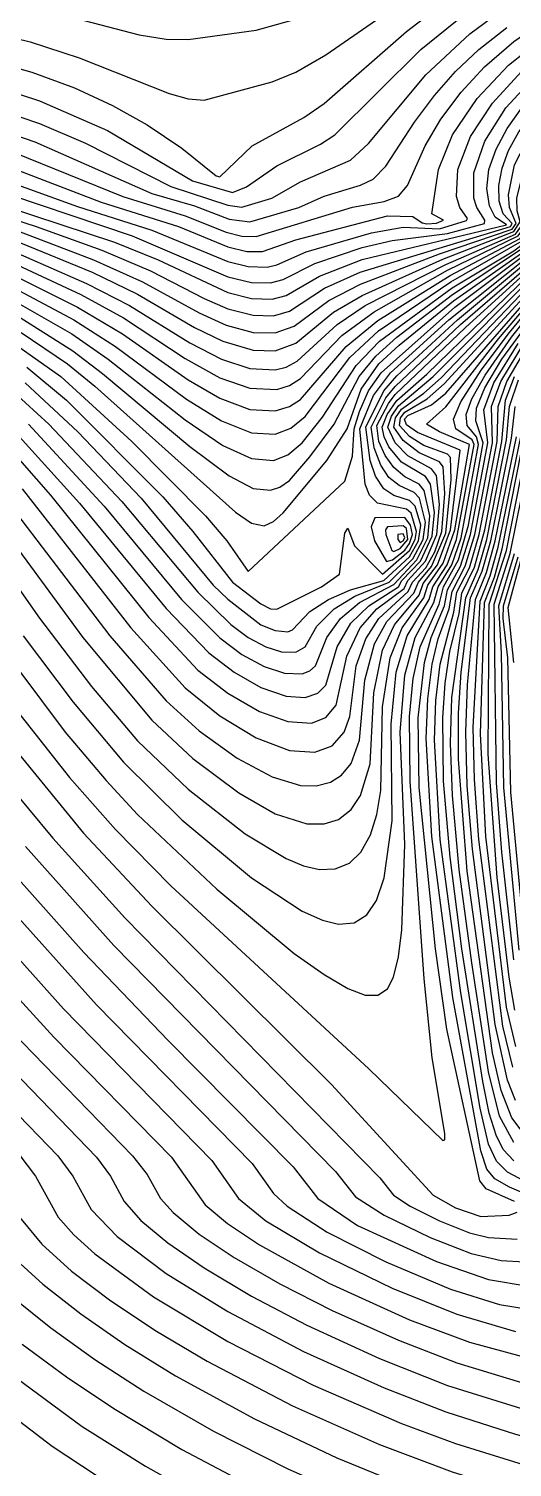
# Model space of a CAD drawing. Header units: inches. Extents: x 2608994 to 2618701, y 1261813 to 1271655.
# Drawn here: x 2615467 to 2615834, y 1262485 to 1263577 of the extents above; entities that cross this region are included whole.
import ezdxf

# ---------------------------------------------------------------- set-up
doc = ezdxf.new("R2010")
doc.units = ezdxf.units.IN
doc.header["$MEASUREMENT"] = 0

msp = doc.modelspace()

# ---------------------------------------------------------------- linework, layer by layer
for points, elevation in [([(2614955.2, 1263577.4), (2615044, 1263562.1), (2615054.8, 1263562.3), (2615089.6, 1263568), (2615110, 1263568.1), (2615198.8, 1263542.6), (2615257.6, 1263555.5), (2615293.6, 1263561.1), (2615334.4, 1263564), (2615374, 1263563.1), (2615405.2, 1263559.6), (2615435.2, 1263553.7), (2615468.8, 1263544.2), (2615501.2, 1263532.3), (2615530, 1263519.1), (2615556.4, 1263504.4), (2615582.8, 1263486.6), (2615608.7, 1263465.5), (2615611.6, 1263464.8), (2615636.2, 1263488.3), (2615675.4, 1263509.9), (2615690.8, 1263520.5), (2615753.2, 1263575.3), (2615786.8, 1263600.9)], 280), ([(2615401.6, 1263580.1), (2615435.2, 1263575.2), (2615467.6, 1263567.4), (2615504.8, 1263555.1), (2615573.2, 1263528), (2615587.6, 1263524), (2615599.6, 1263523.1), (2615651.2, 1263537), (2615669.2, 1263544.3), (2615692, 1263557.5), (2615758.3, 1263603.5)], 279), ([(2615439.7, 1263349.1), (2615491, 1263313.1), (2615544.9, 1263263.9), (2615600.7, 1263207.5), (2615616.8, 1263188.3), (2615633.2, 1263165.2), (2615706.4, 1263233.8), (2615712.4, 1263252.8), (2615713.5, 1263273.5), (2615717.6, 1263286.7), (2615724.5, 1263302.3), (2615734, 1263316.1), (2615790, 1263365.9), (2615847.7, 1263409.1), (2615865.6, 1263435.5), (2615878.6, 1263461.9), (2615899.4, 1263490.7), (2615933.6, 1263526.7), (2615959.6, 1263546.4), (2615989.6, 1263564.3), (2616013.6, 1263572.3), (2616190, 1263599.4)], 299), ([(2615446, 1263531.9), (2615474.8, 1263522.6), (2615526.4, 1263499.9), (2615590.9, 1263461.9), (2615621.2, 1263453), (2615631.8, 1263457.1), (2615654.8, 1263473.1), (2615687.9, 1263489.5), (2615698.9, 1263496.7), (2615764.1, 1263561.5), (2615803.6, 1263593.3)], 281), ([(2615458.4, 1263406.7), (2615510.5, 1263383.9), (2615543.1, 1263367.1), (2615588.8, 1263338.8), (2615612.8, 1263326.4), (2615634.4, 1263319.3), (2615653.6, 1263318.2), (2615662, 1263320.4), (2615670.4, 1263324.9), (2615700.6, 1263352.7), (2615722, 1263367), (2615783.2, 1263398.3), (2615836, 1263421.3), (2615842.9, 1263430.7), (2615842.4, 1263448.7), (2615851.4, 1263476.3), (2615864, 1263497.9), (2615881.7, 1263519.5), (2615905.1, 1263541.1), (2615933.6, 1263561.5), (2616001.6, 1263596.5)], 292), ([(2615460.4, 1263414.6), (2615514.7, 1263392.3), (2615549.2, 1263375.6), (2615592.4, 1263350.3), (2615614, 1263339.9), (2615636.8, 1263333.1), (2615653.6, 1263332.6), (2615669.2, 1263338.4), (2615698, 1263362.1), (2615719.6, 1263374.7), (2615780.8, 1263402.3), (2615834.8, 1263423.3), (2615839.7, 1263430.7), (2615837.3, 1263439.1), (2615837.1, 1263448.7), (2615843.7, 1263475.1), (2615856.8, 1263499.1), (2615875.3, 1263521.9), (2615899, 1263543.5), (2615927.2, 1263563.3), (2615948.8, 1263575.4), (2616001.6, 1263600.4)], 291), ([(2615460.9, 1263346.7), (2615495.9, 1263322.7), (2615516.6, 1263305.9), (2615623.6, 1263210.1), (2615635.6, 1263201.7), (2615645.2, 1263199.9), (2615652.4, 1263203.1), (2615659.6, 1263209.6), (2615692.8, 1263249.5), (2615708.2, 1263273.5), (2615718.8, 1263303.5), (2615732.4, 1263322.7), (2615747.8, 1263337.1), (2615789.1, 1263370.7), (2615845.6, 1263410.5), (2615862, 1263434.3), (2615868.4, 1263450.3), (2615876.2, 1263464.3), (2615899.8, 1263496.7), (2615935.6, 1263532.9), (2615968, 1263555.7), (2615992, 1263569.2), (2616011.2, 1263575.9), (2616157.6, 1263599.9)], 298), ([(2615388.4, 1263462.3), (2615531.7, 1263415.1), (2615564.8, 1263401.8), (2615617.6, 1263377), (2615635.6, 1263372.4), (2615651.2, 1263371.9), (2615662, 1263374.8), (2615687.2, 1263389.5), (2615719.6, 1263402), (2615829.3, 1263428.3), (2615820.7, 1263434.3), (2615816.2, 1263442.7), (2615814.2, 1263455.9), (2615815.9, 1263470.3), (2615821.3, 1263485.9), (2615829.6, 1263501.5), (2615840.8, 1263517.1), (2615853.5, 1263531.5), (2615879.5, 1263554.3), (2615900.8, 1263568.7), (2615910.4, 1263574.4), (2615911.6, 1263573.7), (2615912.8, 1263576), (2615940.4, 1263588.6)], 288), ([(2615388.4, 1263454.2), (2615472.3, 1263427.1), (2615522.1, 1263409.1), (2615558.9, 1263393.5), (2615599.6, 1263372.3), (2615617.6, 1263364.6), (2615636.8, 1263359.7), (2615652.4, 1263359.3), (2615664.4, 1263362.8), (2615691, 1263380.3), (2615718.2, 1263392.3), (2615832.3, 1263427.1), (2615833.4, 1263429.5), (2615826.8, 1263436.7), (2615823.7, 1263446.3), (2615823.4, 1263458.3), (2615825.9, 1263471.5), (2615830.8, 1263484.7), (2615838.6, 1263499.1), (2615860.2, 1263526.7), (2615887, 1263550.7), (2615916.4, 1263570.1), (2615942.8, 1263583.6)], 289), ([(2615434, 1263467.4), (2615503.6, 1263442.4), (2615560, 1263424.3), (2615617.6, 1263400.5), (2615633.2, 1263396.7), (2615647.6, 1263396.2), (2615654.8, 1263397.9), (2615677.2, 1263407.9), (2615726.8, 1263422.4), (2615750.8, 1263426.6), (2615778.4, 1263425.3), (2615798.8, 1263431.6), (2615799.7, 1263433.1), (2615793.7, 1263441.5), (2615791.2, 1263449.9), (2615792.3, 1263470.3), (2615802, 1263495.5), (2615818.5, 1263520.7), (2615840.7, 1263544.7), (2615867.5, 1263566.3), (2615897.2, 1263584)], 286), ([(2615444.8, 1263515.5), (2615474.8, 1263505.3), (2615509.6, 1263490.3), (2615574.4, 1263457.4), (2615617.6, 1263443.2), (2615628.4, 1263441.7), (2615651, 1263448.7), (2615672.8, 1263461), (2615710.9, 1263477.5), (2615724.4, 1263490.2), (2615767.9, 1263542.3), (2615801.4, 1263573.5), (2615822.6, 1263589.1)], 282), ([(2615449.6, 1263473.2), (2615521.6, 1263445.7), (2615580.1, 1263427.1), (2615617.6, 1263411.6), (2615632, 1263408.2), (2615644, 1263408), (2615669.2, 1263416.9), (2615738.8, 1263435.1), (2615758, 1263434.8), (2615765.2, 1263429.8), (2615768.8, 1263429.1), (2615776, 1263429.6), (2615781.3, 1263431.9), (2615772.6, 1263436.7), (2615777.5, 1263470.3), (2615788.3, 1263496.7), (2615806.9, 1263524.3), (2615830.6, 1263549.5), (2615857.6, 1263571), (2615887.6, 1263588.7)], 285), ([(2615452, 1263382.3), (2615500.7, 1263356.3), (2615532.4, 1263336), (2615586.4, 1263295.9), (2615612.8, 1263279.6), (2615635.6, 1263270.3), (2615653.6, 1263269.4), (2615665.6, 1263274), (2615676.4, 1263282.8), (2615710.4, 1263327.5), (2615732.1, 1263347.9), (2615786.9, 1263385.1), (2615841.2, 1263416.3), (2615852.6, 1263433.1), (2615856.4, 1263449.9), (2615866.9, 1263471.5), (2615878.2, 1263489.5), (2615892.4, 1263507.5), (2615911.2, 1263526.7), (2615934.4, 1263546.1), (2615980, 1263574.1), (2616006.4, 1263587.2)], 295), ([(2615453, 1263391.1), (2615503.6, 1263365.9), (2615537.7, 1263345.5), (2615587.6, 1263310.6), (2615611.6, 1263296.8), (2615634.4, 1263288.2), (2615653.6, 1263287.1), (2615664.4, 1263290.4), (2615672.8, 1263295.7), (2615707.4, 1263335.9), (2615731.6, 1263355.8), (2615786.4, 1263389.9), (2615839.6, 1263418.1), (2615849.2, 1263431.9), (2615852.1, 1263449.9), (2615863.4, 1263475.1), (2615876.3, 1263495.5), (2615891.2, 1263513.5), (2615911, 1263532.7), (2615935.6, 1263552.1), (2615993.2, 1263584.8)], 294), ([(2615454.4, 1263399.5), (2615506.1, 1263375.5), (2615538.4, 1263357.7), (2615585.2, 1263326.9), (2615611.6, 1263312.3), (2615634.4, 1263304.3), (2615654.8, 1263303.4), (2615664.4, 1263306.3), (2615672.8, 1263311.7), (2615704.2, 1263344.3), (2615728.8, 1263362.3), (2615784.4, 1263393.9), (2615838, 1263419.9), (2615845.8, 1263430.7), (2615847.3, 1263448.7), (2615857.4, 1263475.1), (2615869.6, 1263495.5), (2615886.2, 1263515.9), (2615907.6, 1263536.3), (2615934.4, 1263556.5), (2615996.8, 1263590.4)], 293), ([(2615455.6, 1263483.4), (2615537.9, 1263449.9), (2615585.2, 1263435.3), (2615616.4, 1263422.8), (2615628.4, 1263419.8), (2615639.2, 1263419.4), (2615712.4, 1263441.7), (2615736.4, 1263446.1), (2615747.2, 1263450.1), (2615754, 1263458.3), (2615767.5, 1263488.3), (2615779.4, 1263508.7), (2615794.7, 1263529.1), (2615812.5, 1263548.3), (2615834.7, 1263567.5), (2615857.6, 1263583.3)], 284), ([(2615478.4, 1263591.3), (2615550.4, 1263572.6), (2615570.8, 1263569.4), (2615587.6, 1263569.1), (2615639.2, 1263576.3), (2615665.6, 1263583.6)], 278), ([(2615429.2, 1263458.9), (2615545, 1263419.9), (2615617.6, 1263389), (2615635.6, 1263384.6), (2615650, 1263384.2), (2615659.6, 1263386.8), (2615683.6, 1263399.1), (2615719.6, 1263411.2), (2615742.4, 1263416.4), (2615784.4, 1263421.8), (2615812.6, 1263429.5), (2615812.7, 1263431.9), (2615806.8, 1263441.5), (2615804.4, 1263448.7), (2615804.5, 1263467.9), (2615812.8, 1263491.9), (2615828.8, 1263517.1), (2615850.8, 1263541.1), (2615877.5, 1263562.7), (2615907.8, 1263580.7)], 287), ([(2615440, 1263502.1), (2615471.2, 1263491.3), (2615560, 1263452.2), (2615592.4, 1263442.7), (2615618.8, 1263432.6), (2615634.4, 1263430.6), (2615671.6, 1263441.6), (2615690.8, 1263450.2), (2615718.4, 1263458.4), (2615728, 1263463), (2615737.6, 1263472.8), (2615759.3, 1263506.3), (2615774.6, 1263526.7), (2615790.6, 1263544.7), (2615808.2, 1263561.5), (2615829.4, 1263578.3)], 283), ([(2615453.3, 1263371.9), (2615499.2, 1263345.5), (2615526.9, 1263326.3), (2615585.2, 1263280.4), (2615614, 1263260.9), (2615635.6, 1263250.9), (2615652.4, 1263249.5), (2615663.2, 1263253.6), (2615674, 1263262.9), (2615689.6, 1263282.2), (2615715, 1263321.5), (2615732.8, 1263340.1), (2615788, 1263380.6), (2615834.8, 1263408.5), (2615843.2, 1263414.9), (2615855.6, 1263433.1), (2615861, 1263451.1), (2615870.4, 1263469.1), (2615882.1, 1263487.1), (2615896, 1263504.8), (2615913.7, 1263523.1), (2615934.4, 1263541.2), (2615976.4, 1263568.3), (2615998, 1263579.5)], 296), ([(2615458.8, 1263423.5), (2615515.7, 1263401.9), (2615553, 1263385.1), (2615596, 1263361.5), (2615616.4, 1263352.3), (2615636.8, 1263346.7), (2615653.6, 1263346.3), (2615668, 1263351.4), (2615694.4, 1263371), (2615718.4, 1263383.3), (2615778.4, 1263406.4), (2615833.6, 1263425.2), (2615836.6, 1263429.5), (2615831.5, 1263441.5), (2615830.8, 1263451.1), (2615835.3, 1263473.9), (2615848.1, 1263499.1), (2615868.4, 1263524.5), (2615893.5, 1263547.1), (2615922.4, 1263566.8), (2615946.2, 1263579.5)], 290), ([(2615451.5, 1263067.1), (2615497.6, 1263008.8), (2615532.4, 1262969.1), (2615574.4, 1262926.4), (2615724.6, 1262787.5), (2615780.8, 1262733.1), (2615782.4, 1262733.5), (2615782.5, 1262738.3), (2615772.8, 1262795.9), (2615766.6, 1262855.9), (2615756.2, 1263005.9), (2615755.6, 1263055.1), (2615758.4, 1263083.9), (2615763.6, 1263107.9), (2615778.2, 1263140.3), (2615781.3, 1263153.5), (2615792.7, 1263173.9), (2615800.4, 1263200.3), (2615811.5, 1263262.7), (2615805.9, 1263279.5), (2615806.4, 1263289.1), (2615812.7, 1263304.7), (2615825.6, 1263326.3), (2615890.9, 1263415.1)], 312), ([(2615458, 1263359.2), (2615500, 1263332.7), (2615522.6, 1263315.5), (2615588.8, 1263260.1), (2615618.8, 1263237.7), (2615636.8, 1263228.2), (2615650, 1263226.8), (2615657.2, 1263229.2), (2615664.4, 1263234.3), (2615680, 1263252.2), (2615698.5, 1263277.1), (2615717.3, 1263313.1), (2615729.9, 1263328.7), (2615746, 1263343.1), (2615788.3, 1263375.5), (2615844.4, 1263412.7)], 297), ([(2615465, 1263320.3), (2615495.1, 1263295.1), (2615568.4, 1263221.9), (2615591.2, 1263195.5), (2615621.2, 1263157.1), (2615642.8, 1263140.5), (2615650, 1263136.8), (2615654.8, 1263136.4), (2615688.7, 1263153.5), (2615702.5, 1263163.1), (2615706.6, 1263194.3), (2615708.8, 1263198.1), (2615713.9, 1263184.7), (2615735.2, 1263163.2), (2615755.6, 1263181.1), (2615760, 1263189.5), (2615761, 1263195.5), (2615756.8, 1263209.5), (2615753.2, 1263212.4), (2615731.2, 1263217.1), (2615725.1, 1263223.1), (2615721.8, 1263231.5), (2615717.9, 1263273.5), (2615728.3, 1263298.7), (2615741.2, 1263316.1), (2615785.5, 1263356.3), (2615849.2, 1263407.1)], 300), ([(2615446.4, 1263309.5), (2615481.9, 1263277.1), (2615537.2, 1263218.3), (2615594.8, 1263149.3), (2615620, 1263124.9), (2615633.2, 1263115), (2615646.4, 1263107.9), (2615658.4, 1263104.1), (2615669.2, 1263103.8), (2615676.4, 1263107.8), (2615685.3, 1263123.5), (2615698.5, 1263136.7), (2615714.2, 1263146.3), (2615740.2, 1263157.1), (2615758, 1263174.7), (2615766, 1263189.5), (2615767.6, 1263202.7), (2615763.1, 1263220.7), (2615759.2, 1263225.2), (2615747.8, 1263230.3), (2615740, 1263236.6), (2615733.7, 1263245.9), (2615728.8, 1263259.1), (2615726.5, 1263274.7), (2615737.6, 1263297), (2615744.8, 1263305.7), (2615794.4, 1263352.7), (2615851.6, 1263402.4)], 302), ([(2615447.3, 1263280.7), (2615505.1, 1263217.1), (2615570.8, 1263136.9), (2615603.2, 1263103.3), (2615622.4, 1263088.6), (2615642.8, 1263077.1), (2615662, 1263070.4), (2615676.4, 1263069.5), (2615686, 1263072.8), (2615692, 1263078.7), (2615700.6, 1263107.9), (2615711, 1263125.9), (2615724.6, 1263139.1), (2615747.2, 1263153.5), (2615749.8, 1263158.3), (2615764, 1263172.9), (2615772.9, 1263191.9), (2615774.6, 1263209.9), (2615771.5, 1263231.5), (2615767.6, 1263237.2), (2615749.6, 1263248.1), (2615740, 1263259.7), (2615736.3, 1263267.5), (2615734.9, 1263274.7), (2615738.6, 1263284.3), (2615746, 1263295), (2615768.8, 1263315), (2615855.2, 1263398.9)], 304), ([(2615463.8, 1263308.3), (2615503.7, 1263271.1), (2615552, 1263220.7), (2615606.6, 1263154.7), (2615617.6, 1263144.1), (2615642.6, 1263124.7), (2615653.6, 1263120.2), (2615663.2, 1263119.4), (2615666.8, 1263120.9), (2615680, 1263134.7), (2615694.2, 1263143.9), (2615710.9, 1263151.1), (2615736.1, 1263158.3), (2615755.5, 1263176.3), (2615762.5, 1263188.3), (2615764.2, 1263200.3), (2615759.9, 1263214.7), (2615755.6, 1263219), (2615743.6, 1263222.9), (2615736.1, 1263227.9), (2615729.7, 1263237.5), (2615725.7, 1263249.5), (2615722.4, 1263274.7), (2615736, 1263302.3), (2615746, 1263313.6), (2615792, 1263356.3), (2615851.1, 1263405.5)], 301), ([(2615466.4, 1263277.1), (2615523.7, 1263214.7), (2615582.6, 1263143.9), (2615611.6, 1263114.8), (2615628.4, 1263102.1), (2615645.2, 1263092.9), (2615660.8, 1263087.8), (2615674, 1263087.5), (2615680, 1263089.7), (2615684.2, 1263093.5), (2615692.9, 1263115.1), (2615703.2, 1263129.5), (2615717.7, 1263141.5), (2615743.6, 1263155.3), (2615761.1, 1263173.9), (2615769.4, 1263190.7), (2615770.9, 1263207.5), (2615766.8, 1263226.7), (2615762.9, 1263231.5), (2615752, 1263237), (2615743.6, 1263244), (2615737, 1263253.1), (2615732.4, 1263263.9), (2615730.9, 1263275.9), (2615739.6, 1263292.7), (2615744.8, 1263299.4), (2615798, 1263350.3), (2615854, 1263401.3)], 303), ([(2615369.5, 1263279.5), (2615474.8, 1263129.6), (2615514.1, 1263077.9), (2615549.2, 1263036.6), (2615587.6, 1262999.9), (2615630.8, 1262965.9), (2615662, 1262947.1), (2615675.2, 1262941.7), (2615687.2, 1262938.9), (2615699.2, 1262939.2), (2615710, 1262943.6), (2615718.7, 1262951.9), (2615725.9, 1262965.1), (2615730.8, 1262980.7), (2615733.8, 1262998.7), (2615735, 1263062.3), (2615740.8, 1263099.5), (2615749.9, 1263122.3), (2615766.5, 1263145.1), (2615769.6, 1263154.7), (2615781.1, 1263171.5), (2615790, 1263196.7), (2615801.2, 1263261.5), (2615778.3, 1263271.1), (2615768.4, 1263277.1), (2615783.2, 1263290.2), (2615823.1, 1263341.9), (2615864.1, 1263389.9)], 309), ([(2615409.6, 1263271.1), (2615528.1, 1263116.3), (2615570.8, 1263066.8), (2615596, 1263044.1), (2615624.8, 1263023.4), (2615651.2, 1263009.2), (2615672.8, 1263002.7), (2615684.8, 1263002.4), (2615695.6, 1263005.1), (2615704, 1263010.5), (2615711.2, 1263019.4), (2615717.7, 1263037.1), (2615721.6, 1263082.7), (2615729, 1263110.3), (2615738.4, 1263127.1), (2615758.9, 1263148.7), (2615762.4, 1263157.1), (2615772.4, 1263169), (2615783.1, 1263194.3), (2615787.3, 1263235.1), (2615786.8, 1263251.8), (2615784.4, 1263254.1), (2615766.4, 1263260.8), (2615755.6, 1263267.7), (2615748, 1263275.9), (2615748.8, 1263281.9), (2615752, 1263286), (2615769, 1263296.3), (2615782, 1263307.5), (2615856.4, 1263388.6)], 307), ([(2615437.6, 1263274.7), (2615483, 1263223.1), (2615557.6, 1263130.1), (2615594.8, 1263090.3), (2615617.6, 1263072.6), (2615641.6, 1263058.8), (2615663.2, 1263051.1), (2615681.2, 1263049.9), (2615692, 1263054.2), (2615700, 1263063.5), (2615708, 1263100.7), (2615718.1, 1263122.3), (2615730.9, 1263136.7), (2615751.5, 1263152.3), (2615754.3, 1263158.3), (2615767.6, 1263173), (2615776.4, 1263193.1), (2615778.4, 1263215.9), (2615776, 1263238), (2615772.4, 1263243), (2615754.4, 1263252.9), (2615744.8, 1263262.7), (2615739.1, 1263274.7), (2615741.8, 1263283.1), (2615747.2, 1263291), (2615773.6, 1263313.1), (2615856, 1263395.9)], 305), ([(2615439.2, 1263116.3), (2615494.3, 1263043.1), (2615525.2, 1263006.3), (2615549.2, 1262980.5), (2615609.2, 1262923.8), (2615668, 1262875.1), (2615690.8, 1262859), (2615708.8, 1262848.5), (2615722, 1262843.5), (2615731.6, 1262843.4), (2615738.8, 1262848.3), (2615743.5, 1262857.1), (2615747.2, 1262872.4), (2615749.8, 1262893.1), (2615752, 1262957.9), (2615748.5, 1263043.1), (2615752.1, 1263086.3), (2615759.8, 1263115.1), (2615774.1, 1263141.5), (2615777.3, 1263153.5), (2615787.7, 1263170.3), (2615794.8, 1263190.7), (2615808, 1263261.5), (2615806.5, 1263267.5), (2615799.4, 1263275.9), (2615798.5, 1263284.3), (2615802.8, 1263296.3), (2615813, 1263314.3), (2615833.1, 1263343.1), (2615869.6, 1263389.1)], 311), ([(2615461.5, 1263227.9), (2615544.1, 1263122.3), (2615585.2, 1263076.9), (2615611.6, 1263055.5), (2615639.2, 1263038.8), (2615664.4, 1263029.1), (2615683.6, 1263027.8), (2615696.8, 1263032.8), (2615705.9, 1263043.1), (2615710.2, 1263055.1), (2615715.2, 1263093.5), (2615722.3, 1263113.9), (2615732.3, 1263129.5), (2615754.6, 1263149.9), (2615757.9, 1263157.1), (2615767.9, 1263167.9), (2615774.8, 1263180.1), (2615780.2, 1263195.5), (2615782.5, 1263224.3), (2615781.1, 1263244.7), (2615778.4, 1263248.5), (2615762.8, 1263255.2), (2615750.8, 1263264.5), (2615743.6, 1263274.7), (2615745, 1263281.9), (2615749.6, 1263288.5), (2615766.4, 1263300.5), (2615779.6, 1263312.2), (2615856.4, 1263392.5)], 306), ([(2615462.2, 1263116.3), (2615500.2, 1263065.9), (2615538.4, 1263020.4), (2615582.8, 1262976.5), (2615635.6, 1262932.4), (2615674, 1262907.3), (2615689.6, 1262900.3), (2615701.6, 1262897.3), (2615713.6, 1262898.2), (2615723.2, 1262904.4), (2615730.4, 1262915.2), (2615736.4, 1262932.4), (2615742.5, 1262975.9), (2615741.6, 1263049.1), (2615745.5, 1263088.7), (2615753.8, 1263116.3), (2615770.6, 1263143.9), (2615773.2, 1263153.5), (2615784.1, 1263170.3), (2615791.3, 1263189.5), (2615804.6, 1263261.5), (2615803.2, 1263265.1), (2615790.8, 1263273.5), (2615788.9, 1263280.7), (2615794.6, 1263293.9), (2615810, 1263317.9), (2615831.5, 1263346.7), (2615868.1, 1263391.1)], 310), ([(2615390.1, 1263274.7), (2615507.6, 1263115.1), (2615560, 1263052.1), (2615591.2, 1263023.2), (2615626, 1262997), (2615653.6, 1262981.1), (2615677.6, 1262973.5), (2615690.8, 1262973.4), (2615701.6, 1262976.8), (2615711.2, 1262984.3), (2615718.4, 1262995.1), (2615725.7, 1263019.1), (2615728.4, 1263073.1), (2615735.1, 1263105.5), (2615744.3, 1263124.7), (2615762.8, 1263147.1), (2615766, 1263155.9), (2615776.8, 1263170.3), (2615786.8, 1263196.7), (2615794, 1263257.2), (2615761.6, 1263270.6), (2615753.2, 1263276.6), (2615751.9, 1263280.7), (2615754.4, 1263283.5), (2615772.4, 1263291.7), (2615783.2, 1263300.6), (2615856.4, 1263384.6)], 308), ([(2615847.1, 1262699.9), (2615830, 1262709), (2615821.6, 1262717.3), (2615815.6, 1262730.2), (2615809.2, 1262757.5), (2615794.6, 1262845.1), (2615778.9, 1262961.5), (2615774.5, 1263037.1), (2615775.5, 1263067.1), (2615778.8, 1263094.7), (2615789.3, 1263134.3), (2615791.6, 1263149.3), (2615801, 1263167.9), (2615808.5, 1263193.1), (2615822.1, 1263263.9), (2615822.8, 1263290.3), (2615829.4, 1263309.5), (2615848.5, 1263341.9)], 315), ([(2615835.2, 1262686.7), (2615813.8, 1262696.3), (2615808.9, 1262702.3), (2615783.9, 1262817.5), (2615775.2, 1262878.7), (2615763, 1263001.1), (2615762.2, 1263053.9), (2615766.9, 1263095.9), (2615772.1, 1263115.1), (2615782.1, 1263139.1), (2615784.3, 1263151.1), (2615794.3, 1263169.1), (2615802, 1263193.1), (2615815, 1263262.7), (2615812.1, 1263287.9), (2615819.6, 1263308.3), (2615838.1, 1263338.3)], 313), ([(2615867.8, 1262681.9), (2615831.6, 1262697.5), (2615820.4, 1262703.8), (2615814.4, 1262711.2), (2615809.8, 1262725.1), (2615788.5, 1262841.5), (2615772.5, 1262963.9), (2615768.3, 1263038.3), (2615769.4, 1263068.3), (2615772.8, 1263094.7), (2615777.4, 1263113.9), (2615785.7, 1263136.7), (2615787.9, 1263149.9), (2615797.9, 1263169.1), (2615805.2, 1263193.1), (2615818.5, 1263262.7), (2615817.9, 1263290.3), (2615824.9, 1263309.5), (2615843.8, 1263340.7)], 314), ([(2615834.8, 1262717.6), (2615826.8, 1262726.3), (2615821.3, 1262737.1), (2615816.1, 1262753.9), (2615811.2, 1262777.9), (2615795.4, 1262878.7), (2615786.4, 1262948.3), (2615781.5, 1263005.9), (2615780.9, 1263053.9), (2615782.7, 1263080.3), (2615786.2, 1263104.3), (2615793.3, 1263133.1), (2615795.3, 1263148.7), (2615804.8, 1263168.5), (2615812.7, 1263196.7), (2615825.6, 1263263.9), (2615828.4, 1263295.1), (2615835.3, 1263313.1)], 316), ([(2615834.8, 1262731.4), (2615824, 1262751.5), (2615815.5, 1262785.1), (2615802.8, 1262867.9), (2615793.4, 1262938.7), (2615788.2, 1262995.1), (2615786.7, 1263034.7), (2615787.6, 1263069.5), (2615798.3, 1263145.1), (2615807.7, 1263166.7), (2615814.3, 1263189.5), (2615829.3, 1263265.1), (2615831.6, 1263290.3), (2615838.3, 1263310.7)], 317), ([(2615845.9, 1262733.5), (2615833.3, 1262750.3), (2615825.2, 1262771), (2615818.6, 1262799.5), (2615799.3, 1262937.5), (2615792.8, 1263022.7), (2615792.8, 1263057.5), (2615794.9, 1263088.7), (2615802, 1263145.1), (2615810.8, 1263165.3), (2615817.4, 1263188.3), (2615833, 1263266.3), (2615835.7, 1263290.3)], 318), ([(2615836.2, 1262804.3), (2615829.3, 1262834.3), (2615813.6, 1262963.9), (2615809.4, 1263041.9), (2615812.6, 1263141.5), (2615820, 1263160.7), (2615826, 1263182.3), (2615847.4, 1263291.5)], 321), ([(2615835.6, 1262831.9), (2615831.2, 1262857), (2615822.2, 1262932.7), (2615815.2, 1263026.3), (2615816.1, 1263140.3), (2615829.1, 1263181.1), (2615851, 1263291.5)], 322), ([(2615834.7, 1262870.3), (2615825.7, 1262951.9), (2615821.6, 1263004.7), (2615819.8, 1263140.3), (2615831.9, 1263178.7), (2615854.9, 1263292.7)], 323), ([(2615836, 1262763.3), (2615830, 1262778.8), (2615820.5, 1262821.1), (2615803.3, 1262954.3), (2615799.4, 1263002.3), (2615798.3, 1263043.1), (2615799.6, 1263079.1), (2615805.6, 1263143.9), (2615814.1, 1263164.3), (2615820.7, 1263188.3), (2615836.7, 1263267.5)], 319), ([(2615834.1, 1262788.7), (2615826.3, 1262819.9), (2615808.2, 1262961.5), (2615804.9, 1263007.1), (2615803.9, 1263046.7), (2615809.1, 1263142.7), (2615816.8, 1263161.9), (2615822.9, 1263183.5), (2615840.4, 1263268.7)], 320), ([(2615742.6, 1263173.9), (2615752, 1263181.2), (2615755.6, 1263186.3), (2615757.8, 1263193.1), (2615756.4, 1263200.3), (2615752, 1263206), (2615729.2, 1263205.8), (2615726.6, 1263199.1), (2615729.1, 1263188.3), (2615738.1, 1263172.7), (2615742.6, 1263173.9)], 299), ([(2615748.4, 1263182.5), (2615754.3, 1263189.5), (2615753.2, 1263197.7), (2615750.8, 1263199.9), (2615738.8, 1263199.1), (2615737.3, 1263196.7), (2615737.7, 1263193.1), (2615742.2, 1263181.1), (2615743.6, 1263180.3), (2615748.4, 1263182.5)], 298), ([(2615746.8, 1263189.5), (2615748.4, 1263187.2), (2615750.8, 1263188.5), (2615752, 1263190.7), (2615750.8, 1263193.6), (2615746.7, 1263193.1), (2615746.8, 1263189.5)], 297), ([(2615834.7, 1263095.9), (2615830.5, 1263137.9), (2615844.5, 1263189.5)], 326), ([(2615838.9, 1262877.5), (2615827.1, 1263001.1), (2615825.5, 1263103.1), (2615823.3, 1263139.1), (2615835.3, 1263178.7)], 324), ([(2615843.1, 1262884.7), (2615832.6, 1262997.5), (2615830.1, 1263099.5), (2615826.7, 1263129.5), (2615827, 1263139.1), (2615838.1, 1263176.3)], 325), ([(2615442.4, 1263046.6), (2615508.1, 1262966.3), (2615560, 1262910.9), (2615696.3, 1262775.5), (2615773.5, 1262691.5), (2615790.6, 1262681.9), (2615809.6, 1262675.4), (2615831.2, 1262676.3), (2615837.2, 1262678.5)], 313), ([(2615448, 1263007.1), (2615484.9, 1262962.7), (2615539.6, 1262902.1), (2615733, 1262704.7), (2615743.4, 1262691.5), (2615756, 1262683.1), (2615778.4, 1262672.1), (2615801.2, 1262662.8), (2615815.6, 1262659.3), (2615837.2, 1262658.2)], 314), ([(2615464, 1262956.3), (2615531.2, 1262881.2), (2615699.5, 1262709.5), (2615714.7, 1262690.3), (2615736.4, 1262676.3), (2615771.2, 1262659.4), (2615802.4, 1262647.1), (2615825.2, 1262642), (2615860, 1262640)], 315), ([(2615421.6, 1262943.5), (2615518, 1262836), (2615636.2, 1262715.5), (2615652.4, 1262692.7), (2615662.7, 1262683.1), (2615693.2, 1262663.4), (2615737.6, 1262640.9), (2615786.8, 1262620.1), (2615824, 1262608.6), (2615866, 1262601.7)], 317), ([(2615405.9, 1262930.3), (2615493, 1262833.1), (2615605.4, 1262717.9), (2615625.8, 1262689.1), (2615646.4, 1262672), (2615687.2, 1262647.6), (2615742.4, 1262620.9), (2615791.6, 1262601.1), (2615836, 1262588.1)], 318), ([(2615456.8, 1262933.7), (2615508.4, 1262875.9), (2615572, 1262809.1), (2615667.2, 1262713.1), (2615685.9, 1262689.1), (2615716, 1262668.4), (2615776, 1262641.1), (2615815.6, 1262627.4), (2615845.6, 1262622.4)], 316), ([(2615411.9, 1262891.9), (2615485.6, 1262811.5), (2615574.8, 1262720.3), (2615600.4, 1262684.3), (2615617.3, 1262669.9), (2615641.6, 1262653.7), (2615694.4, 1262624.7), (2615755.6, 1262596.9), (2615801.2, 1262579.8), (2615855.2, 1262565.1)], 319), ([(2615445.2, 1262824.7), (2615545.3, 1262721.5), (2615556.4, 1262707.1), (2615566.6, 1262689.1), (2615576.1, 1262678.3), (2615596, 1262661.8), (2615622.4, 1262644.1), (2615657.2, 1262624.1), (2615696.8, 1262604), (2615747.2, 1262581.3), (2615791.6, 1262564.2), (2615843.2, 1262548.5), (2615887.6, 1262538.6), (2615977.6, 1262524.6), (2616094, 1262511.4), (2616218.8, 1262501), (2616331.6, 1262495.5), (2616374.8, 1262490.8), (2616421.6, 1262480.9), (2616529.7, 1262447.9), (2616576.4, 1262437.1)], 320), ([(2615433.1, 1262807.9), (2615517.9, 1262720.3), (2615528.5, 1262705.9), (2615539, 1262686.7), (2615551.7, 1262672.3), (2615572, 1262655.3), (2615599.6, 1262636.3), (2615635.6, 1262614.9), (2615677.6, 1262592.9), (2615732.8, 1262567.5), (2615784.4, 1262547.1), (2615848, 1262527.3), (2615897.2, 1262515.6), (2616007.6, 1262496.5), (2616298, 1262455.7), (2616477.8, 1262426.3), (2616487.6, 1262426.1), (2616570, 1262434.7)], 321), ([(2615414.1, 1262798.3), (2615488.5, 1262721.5), (2615500, 1262705.9), (2615514, 1262680.7), (2615533.6, 1262660.2), (2615570.8, 1262632), (2615617.6, 1262603.1), (2615675.2, 1262572.8), (2615736.4, 1262545.1), (2615783.2, 1262527), (2615836, 1262510.1), (2615880.4, 1262497.8), (2615932, 1262486.4), (2616084.4, 1262459.8), (2616385.6, 1262414.2), (2616413.4, 1262415.5), (2616510.7, 1262426.3), (2616601.6, 1262437.4)], 322), ([(2615459.1, 1262722.7), (2615471.6, 1262705.9), (2615489, 1262674.7), (2615500.7, 1262661.5), (2615516.8, 1262646.9), (2615561.2, 1262614.3), (2615617.6, 1262580.4), (2615682.4, 1262547.3), (2615749.6, 1262518), (2615790.4, 1262503), (2615849.2, 1262484.7), (2615892.4, 1262472.8), (2615942.8, 1262461.2), (2616097.6, 1262432.6), (2616298, 1262401.6), (2616363, 1262407.1), (2616542.3, 1262428.7), (2616605.2, 1262436.9)], 323), ([(2615459.6, 1262674.7), (2615476.6, 1262654.3), (2615499.1, 1262633.9), (2615528.8, 1262611.3), (2615563.4, 1262588.3), (2615602, 1262565.4), (2615666.8, 1262531.6), (2615732.8, 1262502.1), (2615788, 1262481.4), (2615866, 1262457.3), (2615933.2, 1262439.9), (2616017.2, 1262422.4), (2616140.8, 1262400.6), (2616221.1, 1262389.1), (2616323.9, 1262399.9), (2616587.2, 1262433.2)], 324), ([(2615454.4, 1262644.8), (2615477.2, 1262623.9), (2615506, 1262601.3), (2615539.6, 1262578.1), (2615578, 1262554.4), (2615638, 1262521.6), (2615700.4, 1262492), (2615760.4, 1262467.6), (2615821.6, 1262447), (2615896, 1262425.4), (2615968, 1262408.1), (2616074.8, 1262387.1), (2616133.8, 1262377.1), (2616143.2, 1262376.9), (2616257.1, 1262389.1), (2616586, 1262431.9)], 325), ([(2615455, 1262613.5), (2615483.2, 1262590.7), (2615516.8, 1262566.6), (2615554, 1262542.6), (2615606.8, 1262512.3), (2615663.2, 1262483.7), (2615720.8, 1262458.2), (2615776, 1262437.2), (2615851.6, 1262413.2), (2615928.4, 1262392.6), (2616022, 1262372.1), (2616058.8, 1262365.1), (2616070, 1262364.8), (2616193.3, 1262378.3), (2616592, 1262431.5)], 326), ([(2615461.6, 1262578.4), (2615495.1, 1262553.5), (2615531.2, 1262529.4), (2615582.8, 1262498.4), (2615636.8, 1262469.8), (2615692, 1262444), (2615748.4, 1262421.1), (2615816.8, 1262397.9), (2615886.4, 1262377.7), (2615986, 1262353.9), (2616002.8, 1262353), (2616132.2, 1262367.5), (2616594.4, 1262430.7)], 327), ([(2615440, 1262565.3), (2615507.2, 1262515.9), (2615555.2, 1262485.7), (2615605.6, 1262457.5), (2615658.4, 1262431.3), (2615712.4, 1262407.7), (2615766.4, 1262387.3), (2615836, 1262364.9), (2615921.2, 1262342), (2615935.6, 1262341.2), (2615987.6, 1262345.9), (2616073.3, 1262356.7), (2616596.8, 1262429.9)], 328), ([(2615418.4, 1262551.3), (2615484.4, 1262500.8), (2615528.8, 1262471.5), (2615575.6, 1262443.8), (2615626, 1262417.2), (2615676.4, 1262393.6), (2615732.8, 1262370.6), (2615794, 1262349.4), (2615857.9, 1262330.3), (2615874.4, 1262329.7), (2615932.5, 1262335.1), (2616025.2, 1262347.1), (2616598, 1262428.9)], 329)]:
    msp.add_lwpolyline(points, dxfattribs=dict(elevation=elevation))

doc.saveas('drawing.dxf')
